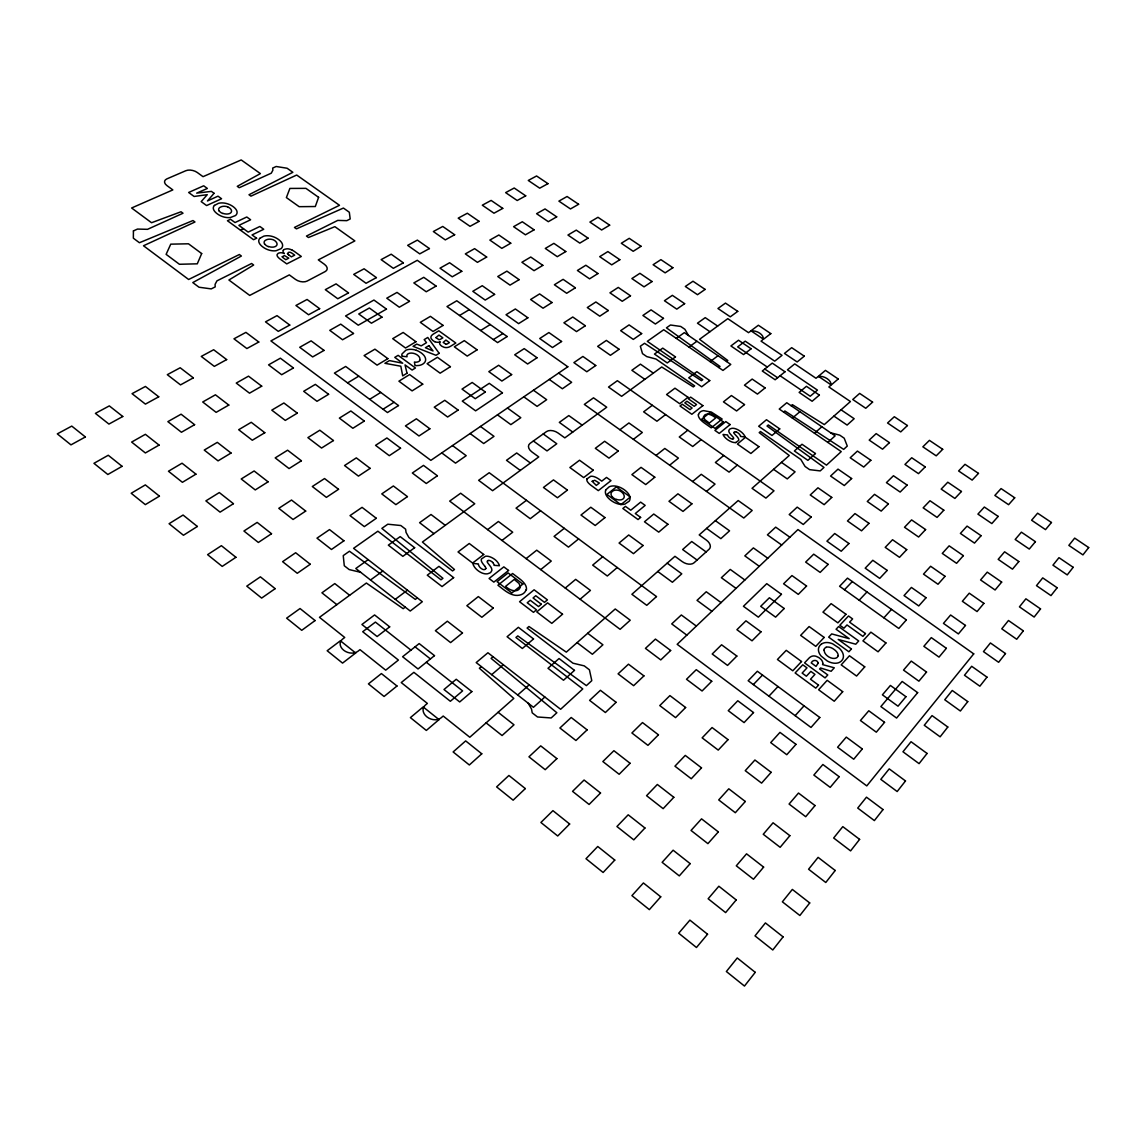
<?xml version="1.0" encoding="UTF-8"?>
<svg xmlns="http://www.w3.org/2000/svg" width="1146" height="1146" viewBox="0 0 1146 1146"><rect width="100%" height="100%" fill="white"/><g stroke="black" fill="none" stroke-linecap="round" stroke-linejoin="round"><path stroke-width="1.5" d="M440.021 341.952L439.706 342.654A5.429 3.295 19.1 0 0 439.749 343.9A4.169 2.521 19 0 0 440.15 344.688L441.167 345.72A7.32 4.426 19.1 0 0 442.155 346.407L444.075 347.267A5.3 3.209 19 0 0 446.51 347.567A7.95 4.799 19 0 0 448.688 347.152A13.781 8.323 18.9 0 0 450.493 346.321L455.822 343.026L438.789 330.793L433.432 334.03A14.941 9.025 19 0 0 431.77 335.363A8.509 5.143 18.9 0 0 430.939 336.967A5.859 3.538 18.8 0 0 431.311 338.772L432.572 340.233A8.079 4.87 18.9 0 0 433.432 340.892A5.286 3.194 18.8 0 0 434.95 341.709M795.138 715.663L804.048 705.836M883.867 617.823L891.516 609.385M768.923 696.181L777.991 686.54M859.171 600.218L866.963 591.952M753.337 684.577L762.491 675.066M844.473 589.746L852.338 581.566M544.866 697.026L533.449 707.311L476.192 662.574L487.924 652.762L560.623 709.288L582.77 688.947L515.929 637.477L517.791 635.901L586.394 685.623L591.794 680.652L589.416 669.808L584.259 665.869L572.943 663.19L527.103 628.065L528.951 626.504L566.31 652.131L615.23 608.984L630.228 620.215L620.101 629.326L449.676 501.103L460.663 493.224L474.745 503.767L422.416 542.044L454.475 569.49L452.555 570.952L408.907 537.503L406.056 532.417L405.612 529.194L400.828 525.527L387.792 524.209L381.862 528.392L442.929 578.3L440.995 579.79L377.879 531.2L353.584 548.318L422.315 601.736L410.239 611.033L355.804 568.502L368.153 559.635M827.827 442.399L835.133 435.838L786.772 402.747L779.237 409.05L841.236 451.61L826.481 465.147L768.307 424.951L767.018 426.04L823.988 467.439L820.221 470.906L809.62 469.645L805.079 466.494L800.839 459.489L760.5 431.526L759.196 432.629L789.25 455.506L752.034 488.325L765.915 498.109L774.008 490.832L617.365 380.701L608.526 387.062L621.633 396.315L661.729 366.992L693.301 386.904L694.662 385.858L655.956 359.027L646.759 356.592L642.505 353.641L640.342 346.235L644.525 343.284L701.424 380.687L702.77 379.655L647.304 341.336L663.735 329.747L722.968 370.43L730.776 364.428L684.32 332.641L676.312 338.385M517.691 695.006L529.208 684.85M814.491 433.245L821.854 426.742M491.677 674.665L503.323 664.723M580.105 599.229L590.434 590.419L575.664 579.36L565.265 588.056M617.25 567.528L607.308 576.008L592.683 565.121L602.696 556.755M706.452 491.419L715.032 484.099L701.237 474.301L692.599 481.535M737.351 465.061L729.071 472.123L715.39 462.468L723.728 455.492M792.402 418.089L799.879 411.715M485.36 569.161L485.546 568.989A1.948 1.332 21.8 0 0 485.804 568.402M481.334 666.6L479.372 668.261L513.809 698.43L469.788 737.25L443.187 716.035L441.11 717.826A10.443 7.836 22.1 0 1 426.871 716.837A10.443 7.836 22.1 0 1 425.266 705.177L427.372 703.415L401.243 682.572L413.878 672.33L450.349 701.28L462.597 690.895L426.312 662.259M493.038 656.744L491.104 658.377L556.856 712.74L551.183 717.955L537.517 716.981L532.217 712.841L531.515 709.045L528.177 703.2M783.62 412.044L784.881 410.984L843.671 449.375L847.281 446.066L844.201 438.202L839.76 435.165L830.707 432.787M791.141 405.727L792.387 404.681L824.289 424.593L850.432 401.544L828.873 386.976L830.048 385.973A7.893 4.383 26.5 0 0 827.154 378.638A7.893 4.383 26.5 0 0 817.198 377.292L816.009 378.28L794.737 363.898L787.46 369.8L817.442 390.113L810.222 396.244L780.097 375.759M540.726 569.605L551.255 561.082L536.729 550.195L526.129 558.618M578.615 538.921L568.473 547.129L554.077 536.414L564.276 528.306M669.651 465.19L678.418 458.099L664.809 448.458L655.985 455.463M701.209 439.649L692.743 446.496L679.263 436.97L687.786 430.208M821.353 644.181L820.98 644.467A18.135 11.646 31.3 0 0 819.691 645.843L819.433 646.215A14.654 9.412 31.2 0 0 818.459 649.137A12.148 7.807 31.2 0 0 820.135 654.724A12.907 8.294 31.2 0 0 821.238 656.157L827.226 660.956A13.036 8.38 31.2 0 0 829.074 661.872A13.394 8.609 31.2 0 0 830.291 662.345A12.52 8.036 31.2 0 0 837.554 663.018A14.282 9.168 31.2 0 0 840.634 661.614L841.006 661.328A17.434 11.202 31.1 0 0 842.267 659.924L842.525 659.552A14.44 9.268 31.1 0 0 843.413 656.572A12.391 7.95 31.2 0 0 841.579 650.914A13.394 8.595 31.2 0 0 840.849 649.954A13.036 8.366 31.2 0 0 839.101 648.063L832.684 643.837A12.893 8.28 31.2 0 0 831.48 643.379A12.09 7.764 31.2 0 0 824.404 642.791A14.826 9.512 31.2 0 0 821.353 644.181M501.977 540.454L512.706 532.202L498.395 521.487L487.594 529.638M540.568 510.758L530.24 518.708L516.058 508.151L526.458 500.301M633.38 439.348L642.319 432.486L628.91 422.96L619.914 429.75M665.568 414.594L656.945 421.227L643.637 411.844L652.332 405.283M405.226 607.136L403.191 608.684L366.376 583.042L319.476 617.336L344.731 637.477L342.554 639.124A10.271 7.564 18.2 0 0 343.657 650.212A10.271 7.564 18.2 0 0 357.853 651.343L360.002 649.667L385.701 670.166L398.407 660.067L362.709 631.733L375.415 622.092L410.927 650.126M417.33 597.883L415.325 599.415L349.458 551.226L343.241 555.609L344.287 565.752L349.186 569.576L360.689 572.327M718.7 367.479L720.017 366.476L666.442 327.842L670.467 325.006L680.724 326.452L684.893 329.303L688.517 335.506M726.521 361.506L727.81 360.517L699.547 339.316L727.782 318.66L748.524 332.669L749.756 331.738A7.764 4.283 24.9 0 1 759.698 333.157A7.764 4.283 24.9 0 1 762.276 340.19L761.044 341.136L782.045 355.332L774.71 361.162L745.215 341.164L737.666 346.909L767.29 367.049M395.27 599.329L407.417 590.161M710.162 361.635L718.026 355.704M370.516 580.005L382.807 571.023M688.961 347.066L696.911 341.25M383.022 409.237L394.052 402.275M493.353 339.574L502.922 333.529M369.671 399.309L380.759 392.433M480.618 330.506L490.244 324.533M347.582 382.893L358.77 376.16M459.546 315.494L469.273 309.649M485.345 569.147A2.564 1.762 21.8 0 1 483.283 569.562A3.352 2.306 21.8 0 1 482.151 569.075A6.16 4.226 21.8 0 1 479.773 567.127L479.343 566.539A8.924 6.131 21.9 0 1 478.842 565.637L478.713 565.336A6.876 4.727 21.8 0 1 478.398 563.932L472.911 563.445A10.386 7.134 21.7 0 0 473.456 565.265L474.573 567.155A15.013 10.285 21.8 0 0 478.426 570.952A13.179 9.039 21.8 0 0 481.148 572.585A9.383 6.446 21.8 0 0 484.471 573.716A7.635 5.257 21.8 0 0 487.68 573.759L489.872 572.957A10.558 7.263 21.8 0 0 490.789 572.284L491.792 570.608A7.32 5.042 21.8 0 0 491.577 568.531A10.142 6.976 21.8 0 0 490.416 566.41L488.196 563.503A10.156 6.933 22.1 0 1 487.351 562.242A2.435 1.662 21.9 0 1 487.208 561.425A1.805 1.246 21.9 0 1 487.48 560.938L487.551 560.867A2.994 2.048 21.9 0 1 487.867 560.638L488.096 560.537M735.746 442.557L738.755 440.379A5.658 3.366 25.8 0 0 738.583 438.932A7.048 4.183 25.8 0 0 737.695 437.428A19.009 11.331 25.6 0 0 736.233 435.738L735.159 434.563A5.2 3.08 25.8 0 1 733.884 432.658M445.88 344.23L443.201 342.41L445.894 340.061L449.418 342.597L447.828 343.571A5.615 3.395 19 0 1 445.923 344.287M717.654 326.066L705.22 317.643L697.47 323.201L709.947 331.71M841.064 409.81L854.171 418.705L847.109 425.066L833.93 416.098M764.797 369.041L777.618 377.765M653.335 373.123L640.442 364.156L631.876 370.287L644.826 379.34M781.457 462.368L795.08 471.865L787.273 478.899L773.579 469.33M558.603 373.066L571.639 382.306L562.371 388.766L549.278 379.441M789.88 537.23L775.684 527.146L767.419 534.853L781.687 545.009M533.477 390.242L546.671 399.696L537.073 406.372L523.822 396.831M582.197 425.166L568.803 415.568L559.32 422.387L572.771 432.056M715.376 520.656L729.558 530.827L720.863 538.649L706.609 528.392M767.777 558.231L753.38 547.903L744.814 555.882L759.282 566.296M507.449 408.019L520.8 417.703L510.858 424.622L497.45 414.852M543.218 433.947L556.77 443.76L547.014 450.908L533.391 440.995M706.108 551.928L691.726 541.514L682.629 549.536L697.083 560.05M744.857 580.005L730.26 569.433L721.364 577.713L736.047 588.385M289.193 255.257L291.385 256.847L294.694 255.157C292.273 253.51 288.993 250.258 287.517 253.61M480.475 426.455L493.998 436.354L483.698 443.531L470.104 433.532M530.426 463.027L516.703 452.985L506.503 460.305L520.298 470.433M667.187 563.159L681.77 573.831L672.401 582.268L657.747 571.482M721.063 602.61L706.251 591.766L697.026 600.361L711.91 611.319M452.512 445.565L466.207 455.693L455.521 463.142L441.754 452.914M696.353 626.088L681.326 614.972L671.728 623.911L686.841 635.142M445.278 525.312L431.011 514.497L419.594 522.691L433.933 533.621M587.697 633.265L602.911 644.797L592.382 654.266L577.083 642.62M349.645 595.275L334.79 583.586L321.926 592.826L336.852 604.644M415.067 646.845L430.409 658.936M498.109 712.282L513.995 724.802L502.077 735.531L486.105 722.868M492.68 562.471L493.038 562.915A7.205 4.942 21.9 0 1 493.525 563.646A5.601 3.839 21.9 0 1 494.055 565.322L499.427 565.737A11.403 7.821 21.9 0 0 497.751 562.4A13.294 9.125 21.9 0 0 494.857 559.492A14.382 9.87 21.9 0 0 491.863 557.644A9.77 6.69 21.9 0 0 488.64 556.44A7.535 5.157 21.9 0 0 485.474 556.24L481.42 559.004A6.432 4.398 21.8 0 0 481.349 560.781A8.008 5.486 21.9 0 0 482.151 562.614A21.445 14.626 22.2 0 0 483.612 564.663L484.729 566.081M282.303 256.747L284.423 255.558L288.792 258.165L285.769 259.698L283.836 258.28A5.587 3.266 15.4 0 1 282.231 256.761M612.021 496.705A7.163 4.555 24.3 0 1 612.451 491.348A7.42 4.727 24.3 0 1 619.198 490.56A6.991 4.455 24.3 0 1 621.906 492.264A7.22 4.598 24.3 0 1 623.61 498.395A7.22 4.598 24.3 0 1 616.39 499.37M616.333 499.584A6.876 4.383 24.3 0 1 612.208 496.676M292.345 250.243A8.452 4.928 15.4 0 0 289.666 249.155A5.802 3.381 15.4 0 0 286.958 248.811L285.039 249.169A8.008 4.67 15.5 0 0 284.251 249.513A5.243 3.051 15.4 0 0 283.391 250.258M292.345 250.243A14.869 8.695 15.4 0 1 294.837 251.776L301.312 256.46L286.758 263.895L280.254 259.168A13.695 7.993 15.4 0 1 278.507 257.664A7.907 4.613 15.3 0 1 277.303 256.059A5.272 3.08 15.3 0 1 277.146 254.527L277.991 253.524A7.291 4.269 15.3 0 1 278.793 253.08L280.14 252.75A4.14 2.421 15.3 0 1 281.243 252.75A5.401 3.166 15.3 0 1 283.162 253.137L284.308 253.567A5.472 3.18 15.4 0 1 283.32 250.243M289.222 255.243A6.432 3.739 15.5 0 1 287.474 253.624M264.626 244.155A6.733 3.911 15.1 0 1 266.116 239.958A6.991 4.054 15.1 0 1 273.077 239.715A6.575 3.81 15.1 0 1 275.47 241.219A6.79 3.939 15.1 0 1 275.985 246.132A6.79 3.939 15.1 0 1 268.508 246.505M268.422 246.662A6.475 3.753 15.1 0 1 264.826 244.141M219.115 211.065A6.704 3.81 14.2 0 1 220.72 207.011A6.948 3.954 14.2 0 1 227.696 206.839M222.84 213.528A6.432 3.667 14.2 0 1 219.301 211.05M222.926 213.371A6.761 3.853 14.2 0 0 230.432 213.084A6.761 3.853 14.2 0 0 230.031 208.314A6.547 3.725 14.2 0 0 227.653 206.939M826.094 647.189A7.607 4.885 31.2 0 1 834.016 649.41A7.893 5.071 31.2 0 1 838.242 655.727M823.888 650.054A7.306 4.699 31.2 0 1 826.223 647.375M824.218 650.169A7.678 4.928 31.2 0 0 828.902 656.987A7.678 4.928 31.2 0 0 836.981 657.56A7.435 4.77 31.2 0 0 838.027 655.67M439.949 341.895A5.515 3.338 18.8 0 1 434.936 341.752M416.37 350.289A11.804 7.248 18.4 0 0 405.885 350.203L401.96 353.999A10.701 6.575 18.4 0 0 401.974 356.205L407.074 356.764A5.529 3.395 18.4 0 1 406.959 355.303L407.016 355.102A5.272 3.237 18.4 0 1 407.317 354.529L407.833 353.999A7.807 4.799 18.4 0 1 408.291 353.684A6.933 4.255 18.4 0 1 416.413 354.429A6.933 4.255 18.4 0 1 419.723 360.03M416.342 350.347A12.248 7.521 18.4 0 1 417.459 350.776A11.704 7.191 18.4 0 1 419.092 351.578L420.668 352.538A15.07 9.268 18.4 0 1 422.143 353.641L423.375 354.802A11.302 6.948 18.4 0 1 424.349 355.962L424.607 356.363A11.288 6.933 18.4 0 1 425.223 361.491A13.322 8.18 18.4 0 1 423.461 363.597L422.731 364.113A13.881 8.523 18.4 0 1 419.178 365.431L416.557 365.646A8.28 5.1 18.4 0 1 414.952 365.488L414.408 362.007A4.641 2.851 18.4 0 0 416.557 362.15L416.843 362.107A6.804 4.183 18.4 0 0 418.82 361.434A6.704 4.111 18.4 0 0 420.052 360.145M698.573 414.637A11.632 6.876 25.1 0 1 703.601 410.64L711.408 412.087L722.152 419.035L711.251 427.83L704.819 423.332A19.554 11.517 25.2 0 1 701.194 420.338A10.529 6.231 25.1 0 1 698.272 414.537M735.746 442.557A6.632 3.939 25.8 0 1 733.096 442.327A8.581 5.085 25.8 0 1 730.26 441.253A12.577 7.449 25.7 0 1 727.567 439.663A11.646 6.905 25.7 0 1 724.816 437.213A9.985 5.916 25.7 0 1 723.026 434.463L727.552 434.936A4.913 2.908 25.7 0 0 728.183 436.311A6.317 3.739 25.8 0 0 728.655 436.913L729.014 437.285A5.744 3.409 25.7 0 0 730.733 438.503A2.65 1.576 25.7 0 0 732.638 439.061M733.984 432.672A1.69 1.003 25.8 0 1 734.113 432.2L734.242 432.071A2.235 1.318 25.8 0 1 735.904 431.798M735.904 431.827A2.922 1.733 25.8 0 1 736.892 432.228A5.386 3.194 25.8 0 1 739.084 433.847L739.499 434.32A7.821 4.641 25.8 0 1 740.03 435.079L740.173 435.322A6.017 3.567 25.8 0 1 740.603 436.454L745.158 436.984A9.096 5.386 25.8 0 0 744.47 435.509L743.324 433.962A13.165 7.807 25.8 0 0 739.686 430.824A11.546 6.847 25.8 0 0 737.265 429.464A8.194 4.856 25.8 0 0 734.428 428.475A6.661 3.939 25.7 0 0 731.793 428.346L730.102 428.919A9.211 5.458 25.8 0 0 729.429 429.435L728.799 430.738A6.389 3.767 25.7 0 0 729.214 432.414A8.839 5.214 25.8 0 0 730.432 434.148L732.609 436.569A8.967 5.343 25.7 0 1 733.454 437.614A2.134 1.275 25.8 0 1 733.669 438.273A1.59 0.945 25.8 0 1 733.512 438.66A2.636 1.561 25.7 0 1 733.225 438.889L733.039 438.975A1.547 0.917 25.8 0 1 732.623 439.047M484.643 566.11A5.974 4.111 21.7 0 1 485.918 568.402M487.867 560.695A1.805 1.246 21.9 0 1 488.397 560.595M488.611 560.408A3.008 2.063 21.9 0 1 490.817 561.039A6.561 4.498 21.9 0 1 492.708 562.457M526.057 589.689A13.437 9.268 22.9 0 1 519.41 595.161C511.116 596.822 503.882 589.732 497.923 585.219L512.606 573.516L519.697 578.888A22.734 15.743 22.7 0 1 523.65 582.526A12.176 8.394 22.9 0 1 526.415 589.803M703.529 416.886L704.89 419.651L709.317 423.075L715.706 417.946C712.783 415.353 705.678 411.414 703.529 416.786M133.423 230.905L133.351 238.196L139.425 242.737L192.986 220.533L194.978 221.995L143.494 245.76L188.632 279.481L239.356 254.527L241.391 256.031L192.786 282.575L199.017 287.231L211.236 288.892L215.19 286.901L215.09 284.366L216.952 280.856L251.604 263.508L253.653 265.013L228.899 280.011L249.713 295.41L289.308 274.897L295.496 279.409A8.466 4.999 15.7 0 0 307.185 281.042L325.22 271.545A8.366 4.899 16.1 0 0 324.418 264.296L318.302 259.884L354.873 240.918L334.876 226.664L308.46 237.509L306.455 236.062L337.741 220.404L346.808 220.662L350.189 218.958L349.315 212.239L343.413 208.056L296.442 228.871L294.45 227.438L339.488 205.292L296.699 175.037L250.945 196.152L248.983 194.748L292.86 172.301L287.087 168.233L276.157 166.499L272.676 168.075L272.863 170.224L271.287 173.175L239.213 187.729L237.265 186.325L260.4 173.605L241.204 159.939L203.043 176.67L197.241 172.473A8.237 4.584 13.6 0 0 185.838 170.711L166.886 178.876A8.337 4.67 13.2 0 0 166.972 185.623L172.845 189.907L131.618 207.985L151.544 222.725L181.039 211.766L183.016 213.228L147.548 229.329L137.477 229.071L133.423 230.905M520.399 586.637C518.594 593.814 509.068 590.319 505.658 586.294L514.225 579.418L518.995 583.443L520.399 586.637M435.953 337.612L438.975 339.703A6.489 3.911 18.8 0 0 441.009 338.944L442.872 337.869L438.975 335.076L435.953 337.569M818.187 663.147L816.009 666.385L811.253 662.904C812.442 659.523 817.642 659.523 818.187 663.147M592.181 481.32L596.307 485.403L599.315 483.053L594.717 480.274L592.196 481.277M822.785 663.362L822.599 664.608L834.302 667.789L831.137 671.27L820.55 667.989L819.619 668.992L827.77 674.951L825.077 677.902L804.564 662.875L808.933 658.219A16.918 10.973 31.4 0 1 810.838 656.73A9.354 6.074 31.2 0 1 813.245 655.97A6.718 4.355 31.1 0 1 816.138 656.314L818.573 657.46A10.142 6.59 31.1 0 1 819.934 658.434L821.195 659.609A6.174 4.011 31.1 0 1 822.298 661.256A6.862 4.455 31.1 0 1 822.713 662.531L822.785 663.362M586.953 478.928L586.881 479.171A6.045 3.853 23.5 0 0 587.196 481.234A8.151 5.186 23.6 0 0 588.328 482.867L588.843 483.426A16.331 10.357 23.7 0 0 591.479 485.66L598.298 490.631L610.99 480.647L606.52 477.424L601.75 481.148L599.53 479.529A15.5 9.899 23.6 0 0 596.55 477.696A9.225 5.873 23.6 0 0 593.528 476.507A6.36 4.054 23.6 0 0 590.677 476.306L586.953 478.928M318.602 197.327L315.308 206.524L299.149 206.681L286.385 197.585L289.881 188.431L305.925 188.359L318.602 197.327M201.682 253.567L197.284 263.824L179.421 264.268L166.113 254.355L170.754 244.155L188.474 243.797L201.682 253.567M605.89 489.786L605.718 490.159A12.133 7.736 24.3 0 0 605.489 490.918A11.388 7.263 24.2 0 0 606.864 496.275A13.924 8.867 24.3 0 0 609.586 499.255L610.059 499.67A17.018 10.815 24.3 0 0 612.222 501.232L612.781 501.59A13.766 8.767 24.3 0 0 616.792 503.509A11.417 7.277 24.3 0 0 623.41 504.398A12.133 7.736 24.3 0 0 624.885 504.082L629.125 501.26A12.262 7.807 24.3 0 0 629.698 500.172A12.606 8.022 24.3 0 0 629.942 499.398A11.761 7.492 24.3 0 0 628.581 493.998A13.437 8.566 24.3 0 0 625.902 491.047L625.43 490.631A16.431 10.486 24.3 0 0 623.281 489.084L622.722 488.74A13.594 8.667 24.3 0 0 618.711 486.849A11.661 7.42 24.3 0 0 612.093 486.019A12.592 8.022 24.3 0 0 611.076 486.19A12.262 7.807 24.3 0 0 609.214 486.806L605.89 489.786M755.243 972.338L744.47 986.061L726.363 971.522L737.25 957.97L755.243 972.338M783.09 936.869L772.791 949.977L754.999 935.881L765.413 922.931L783.09 936.869M809.721 902.948L799.865 915.496L782.374 901.816L792.33 889.425L809.721 902.948M835.205 870.487L825.779 882.492L808.575 869.227L818.101 857.366L835.205 870.487M859.615 839.373L850.59 850.891L833.658 837.998L842.797 826.638L859.615 839.373M883.022 809.563L874.369 820.593L857.724 808.073L866.476 797.172L883.022 809.563M905.498 780.942L897.175 791.542L880.801 779.352L889.21 768.88L905.498 780.942M927.071 753.452L919.078 763.637L902.962 751.776L911.041 741.72L927.071 753.452M947.814 727.022L940.135 736.821L924.263 725.275L932.042 715.605L947.814 727.022M967.768 701.61L960.377 711.021L944.748 699.776L952.24 690.479L967.768 701.61M986.978 677.143L979.859 686.21L964.474 675.252L971.679 666.284L986.978 677.143M1005.486 653.564L998.624 662.302L983.469 651.616L990.416 642.963L1005.486 653.564M1023.321 630.844L1016.717 639.267L1001.776 628.825L1008.466 620.502L1023.321 630.844M1040.539 608.913L1034.15 617.049L1019.439 606.85L1025.899 598.814L1040.539 608.913M1057.142 587.755L1050.982 595.605L1036.485 585.649L1042.717 577.885L1057.142 587.755M1073.186 567.313L1067.241 574.905L1052.945 565.164L1058.976 557.672L1073.186 567.313M1088.7 547.559L1082.941 554.893L1068.846 545.381L1074.676 538.119L1088.7 547.559M973.728 653.865L866.777 785.898L677.171 644.31L797.96 529.552L973.728 653.865M917.66 692.642L896.587 718.055L880.873 706.566L902.16 681.455L917.66 692.642M707.555 934.234L696.467 947.498L678.704 933.216L689.892 920.123L707.555 934.234M736.205 899.925L725.619 912.603L708.142 898.765L718.843 886.23L736.205 899.925M763.623 867.107L753.481 879.24L736.291 865.817L746.547 853.827L763.623 867.107M789.866 835.678L780.154 847.309L763.25 834.274L773.063 822.785L789.866 835.678M815.021 805.566L805.71 816.711L789.078 804.048L798.49 793.046L815.021 805.566M839.144 776.687L830.205 787.374L813.846 775.068L822.871 764.497L839.144 776.687M862.293 748.954L853.727 759.225L837.611 747.249L846.278 737.107L862.293 748.954M884.554 722.324L876.318 732.179L860.445 720.519L868.783 710.778L884.554 722.324M905.956 696.696L898.02 706.194L882.406 694.834L890.413 685.451L905.956 696.696M926.541 672.057L918.906 681.182L903.521 670.109L911.242 661.084L926.541 672.057M946.367 648.307L939.018 657.116L923.862 646.315L931.297 637.62L946.367 648.307M965.476 625.444L958.385 633.924L943.459 623.381L950.621 615.001L965.476 625.444M983.898 603.383L977.065 611.563L962.354 601.278L969.258 593.184L983.898 603.383M1001.676 582.096L995.086 589.989L980.575 579.948L987.25 572.14L1001.676 582.096M1018.837 561.54L1012.477 569.161L998.18 559.348L1004.612 551.813L1018.837 561.54M1035.425 541.686L1029.28 549.063L1015.17 539.465L1021.401 532.174L1035.425 541.686M1051.455 522.504L1045.51 529.624L1031.601 520.227L1037.617 513.193L1051.455 522.504M259.798 238.354L259.569 238.64A11.417 6.618 15 0 0 259.182 239.228A10.715 6.217 15 0 0 259.526 243.525A13.107 7.592 15.1 0 0 261.675 246.032L262.09 246.376A16.001 9.268 15.1 0 0 263.952 247.737L264.44 248.052A12.964 7.506 15.1 0 0 268.121 249.785A10.744 6.231 15.1 0 0 274.61 250.859A11.417 6.632 15.1 0 0 276.157 250.702L280.985 248.711A11.532 6.69 15.1 0 0 281.787 247.894A11.861 6.876 15.1 0 0 282.16 247.292A11.073 6.418 15.1 0 0 281.859 242.952A12.649 7.334 15.1 0 0 279.739 240.474L279.338 240.13A15.471 8.982 15 0 0 277.475 238.783L276.988 238.483A12.792 7.42 15 0 0 273.307 236.764A10.973 6.36 15.1 0 0 266.789 235.732A11.861 6.876 15.1 0 0 265.743 235.818A11.532 6.69 15.1 0 0 263.723 236.191L259.798 238.354M214.058 193.302L207.455 200.965L218.012 196.167L221.579 198.745L206.609 205.564L201.195 201.624L207.268 194.677L194.104 196.467L188.632 192.471L203.687 185.795L207.369 188.46L196.668 193.13L211.408 191.382L214.058 193.302M660.741 896.817L649.352 909.638L631.919 895.628L643.407 882.964L660.741 896.817M690.164 863.64L679.292 875.902L662.13 862.322L673.117 850.203L690.164 863.64M718.327 831.896L707.913 843.642L691.038 830.449L701.553 818.846L718.327 831.896M745.301 801.484L735.317 812.729L718.714 799.922L728.784 788.806L745.301 801.484M771.158 772.332L761.589 783.119L745.244 770.671L754.913 760.013L771.158 772.332M795.983 744.356L786.786 754.713L770.699 742.608L779.968 732.38L795.983 744.356M819.805 717.496L810.996 727.452L748.166 680.738L757.348 671.255L819.82 717.511M842.711 691.683L834.231 701.237L818.616 689.763L827.183 680.309L842.711 691.683M864.743 666.843L856.578 676.054L841.193 664.866L849.444 655.77L864.743 666.843M885.944 642.949L878.08 651.802L862.938 640.9L870.874 632.148L885.944 642.949M906.371 619.914L898.808 628.466L839.603 586.279L847.481 578.128L906.371 619.929M926.054 597.725L918.748 605.947L904.036 595.576L911.414 587.44L926.054 597.725M945.049 576.323L938.001 584.259L923.504 574.117L930.624 566.267L945.049 576.323M963.371 555.652L956.581 563.316L942.27 553.418L949.146 545.84L963.371 555.652M981.076 535.698L974.501 543.104L960.405 533.42L967.052 526.1L981.076 535.698M998.18 516.416L991.834 523.579L977.925 514.11L984.342 507.033L998.18 516.416M1014.711 497.779L1008.58 504.698L994.857 495.43L1001.074 488.583L1014.711 497.779M818.516 685.122L815.766 688.144L795.123 672.96L802.773 664.795L806.985 667.889L802.143 673.089L806.383 676.212L810.852 671.384L814.949 674.392L810.494 679.22L818.516 685.122M851.421 648.965L848.871 651.773L828.673 637.147L831.71 633.91L849.2 638.666L836.079 629.24L838.628 626.518L858.698 640.972L855.761 644.21L838.199 639.439L851.421 648.965M865.459 633.552L862.895 636.374L846.994 624.942L843.957 628.209L839.832 625.243L848.513 615.989L852.61 618.926L849.587 622.163L865.459 633.552M214.445 205.406L214.202 205.678A11.36 6.461 14.2 0 0 213.801 206.237A10.658 6.074 14.2 0 0 214.016 210.42A13.036 7.42 14.2 0 0 216.093 212.855L216.494 213.199A15.915 9.053 14.2 0 0 218.327 214.531L218.814 214.832A12.893 7.334 14.2 0 0 222.439 216.551A10.686 6.088 14.2 0 0 228.899 217.64A11.36 6.475 14.2 0 0 230.475 217.496L235.36 215.606A11.474 6.532 14.2 0 0 236.191 214.818A11.789 6.718 14.2 0 0 236.592 214.245A11.016 6.274 14.2 0 0 236.405 210.047A12.577 7.163 14.2 0 0 234.357 207.627L233.956 207.283A15.385 8.767 14.1 0 0 232.137 205.965L231.65 205.664A12.721 7.248 14.2 0 0 228.011 203.974A10.916 6.203 14.2 0 0 221.522 202.914A11.789 6.704 14.2 0 0 220.462 202.985A11.474 6.532 14.2 0 0 218.442 203.343L214.445 205.406M614.772 860.087L603.111 872.478L585.993 858.726L597.754 846.479L614.772 860.087M644.954 827.999L633.795 839.86L616.935 826.524L628.194 814.806L644.954 827.999M673.834 797.301L663.147 808.661L646.559 795.696L657.346 784.48L673.834 797.301M701.51 767.863L691.267 778.764L674.937 766.173L685.265 755.415L701.51 767.863M728.039 739.643L718.227 750.1L702.14 737.852L712.067 727.538L728.039 739.643M753.524 712.568L744.083 722.596L728.254 710.678L737.78 700.765L753.524 712.568M801.527 661.529L792.803 670.797L777.446 659.494L786.242 650.341L801.527 661.529M824.16 637.448L815.766 646.373L800.639 635.357L809.105 626.547L824.16 637.448M845.963 614.27L837.884 622.865L822.957 612.122L831.122 603.641L845.963 614.27M887.205 570.422L879.698 578.401L865.201 568.172L872.794 560.279L887.205 570.422M906.744 549.636L899.495 557.343L885.213 547.358L892.533 539.737L906.744 549.636M925.61 529.581L918.605 537.03L904.509 527.26L911.586 519.912L925.61 529.581M943.831 510.214L937.07 517.405L923.16 507.85L929.993 500.745L943.831 510.214M961.437 491.491L954.905 498.438L941.181 489.098L947.785 482.222L961.437 491.491M978.469 473.384L972.152 480.102L958.615 470.963L965.004 464.316L978.469 473.384M569.648 824.017L557.715 835.993L540.898 822.484L552.931 810.652L569.648 824.017M600.533 793.003L589.101 804.463L572.556 791.356L584.073 780.025L600.533 793.003M630.099 763.293L619.155 774.281L602.853 761.546L613.898 750.702L630.099 763.293M658.449 734.83L647.948 745.358L631.904 732.982L642.491 722.567L658.449 734.83M685.637 707.512L675.567 717.625L659.767 705.578L669.923 695.593L685.637 707.512M711.752 681.283L702.083 690.995L686.511 679.277L696.267 669.679L711.752 681.283M736.849 656.071L727.552 665.411L712.21 654.008L721.579 644.783L736.849 656.071M760.987 631.833L752.034 640.815L736.921 629.698L745.946 620.831L760.987 631.833M784.208 608.512L775.598 617.15L760.7 606.32L769.381 597.768L784.208 608.512M806.569 586.036L798.289 594.373L783.592 583.787L791.958 575.564L806.569 586.036M828.143 564.391L820.149 572.413L805.652 562.099L813.717 554.163L828.143 564.391M848.928 543.505L841.221 551.24L826.925 541.17L834.718 533.506L848.928 543.505M868.997 523.35L861.548 530.827L847.467 520.972L854.973 513.58L868.997 523.35M888.379 503.882L881.188 511.102L867.278 501.475L874.541 494.341L888.379 503.882M907.102 485.073L900.154 492.049L886.431 482.638L893.45 475.748L907.102 485.073M925.194 466.895L918.476 473.642L904.953 464.431L911.729 457.755L925.194 466.895M942.714 449.304L936.21 455.836L922.859 446.825L929.42 440.365L942.714 449.304M781.443 594.301L758.351 617.164L743.439 606.291L766.746 583.672L781.443 594.301M525.326 788.591L513.136 800.18L496.619 786.901L508.91 775.47L525.326 788.591M556.884 758.609L545.21 769.697L528.951 756.818L540.711 745.86L556.884 758.609M587.124 729.873L575.937 740.502L559.907 727.997L571.195 717.496L587.124 729.873M616.104 702.326L605.375 712.525L589.603 700.364L600.418 690.293L616.104 702.326M643.937 675.896L633.638 685.68L618.081 673.848L628.466 664.179L643.937 675.896M670.654 650.498L660.769 659.91L645.442 648.378L655.426 639.096L670.654 650.498M811.196 516.975L803.289 524.481L789.207 514.554L797.186 507.134L811.196 516.975M831.781 497.421L824.146 504.67L810.251 494.972L817.958 487.795L831.781 497.421M851.65 478.541L844.287 485.546L830.578 476.048L838.013 469.129L851.65 478.541M870.86 460.291L863.74 467.052L850.217 457.77L857.409 451.08L870.86 460.291M889.439 442.643L882.549 449.189L869.198 440.107L876.16 433.618L889.439 442.643M907.417 425.553L900.742 431.899L887.563 423.003L894.31 416.729L907.417 425.553M481.778 753.796L469.344 764.984L453.128 751.948L465.663 740.903L481.778 753.796M574.475 670.381L563.517 680.237L548.003 668.276L559.047 658.535L574.475 670.381M656.486 596.579L646.759 605.332L631.89 594.287L674.951 556.311L682.199 561.597A9.125 5.888 26.7 0 0 694.046 562.786L709.088 549.249A9.025 5.759 26.8 0 0 706.366 540.081L699.203 534.91L738.182 500.544L752.177 510.471L743.797 518.021L584.345 404.409L593.513 397.834L606.721 407.217L564.82 437.872L558.059 433.002A8.71 5.458 22.2 0 0 546.47 431.612L530.082 443.373A8.81 5.572 21.9 0 0 531.916 451.939L538.763 456.925L492.594 490.703L478.627 480.317L489.199 472.725L656.486 596.579M815.451 453.544L807.887 460.348L794.379 450.98L801.999 444.261L815.451 453.544M872.593 402.117L865.76 408.277L852.753 399.496L859.658 393.407L872.593 402.117M439.018 719.602L426.326 730.432L410.397 717.625L423.161 706.939L439.018 719.602M471.851 691.582L459.704 701.954L443.989 689.52L456.223 679.277L471.851 691.582M533.535 638.952L522.347 648.493L507.091 636.732L518.35 627.306L533.535 638.952M562.543 614.199L551.799 623.367L536.758 611.907L547.573 602.853L562.543 614.199M643.064 545.496L633.494 553.661L619.069 543.046L628.71 534.981L643.064 545.496M667.932 524.281L658.721 532.145L644.482 521.788L653.764 514.024L667.932 524.281M691.912 503.825L683.016 511.417L668.978 501.303L677.931 493.811L691.912 503.825M758.91 446.668L750.902 453.487L737.408 444.046L745.459 437.299L758.91 446.668M779.738 428.89L772.003 435.48L758.681 426.255L766.473 419.737L779.738 428.89M819.361 395.084L812.127 401.258L799.134 392.405L806.426 386.302L819.361 395.084M838.227 378.982L831.222 384.97L818.387 376.303L825.449 370.387L838.227 378.982M541.313 604.229L538.52 606.563L530.254 600.275L527.232 602.782L536.5 609.83L533.492 612.336L519.568 601.722L534.108 589.803L547.43 599.888L544.493 602.338L535.769 595.734L533.062 597.968L541.313 604.229M640.628 517.405L638.05 519.553L622.851 508.495L625.444 506.374L630.758 510.228L640.643 502.12L645.169 505.4L635.299 513.537L640.628 517.405M730.102 424.564L719.244 433.432L714.918 430.409L725.805 421.57L730.102 424.564M396.989 686.01L384.068 696.467L368.425 683.89L381.403 673.576L396.989 686.01M434.492 655.641L418.046 668.963L402.604 656.73L419.164 643.579L434.492 655.641M462.483 632.964L450.607 642.591L435.394 630.687L447.341 621.204L462.483 632.964M493.267 608.039L481.864 617.279L466.852 605.704L478.326 596.579L493.267 608.039M522.834 584.102L511.875 592.969L497.078 581.695L508.108 572.928L522.834 584.102M604.959 517.591L595.189 525.498L580.979 515.041L590.806 507.234L604.959 517.591M630.329 497.035L620.917 504.655L606.893 494.456L616.376 486.935L630.329 497.035M654.796 477.223L645.728 484.572L631.89 474.616L641.029 467.353L654.796 477.223M723.226 421.814L715.061 428.432L701.739 419.121L709.976 412.589L723.226 421.814M744.513 404.581L736.606 410.97L723.455 401.874L731.42 395.542L744.513 404.581M765.098 387.907L757.449 394.095L744.47 385.185L752.163 379.068L765.098 387.907M785.01 371.777L775.14 379.77L762.291 371.018L772.246 363.11L785.01 371.777M804.291 356.162L797.143 361.95L784.466 353.412L791.685 347.668L804.291 356.162M508.566 570.464L493.854 582.125L489.084 578.486L503.825 566.869L508.566 570.464M702.885 405.627L691.855 414.279L680.008 405.999L682.3 404.223L690.021 409.623L692.112 408.005L684.821 402.905L686.97 401.243L694.247 406.329L696.539 404.538L688.402 398.865L690.666 397.118L702.885 405.627M355.675 653.005L342.554 663.104L327.169 650.742L340.376 640.772L355.675 653.005M389.683 626.848L377.106 636.531L361.921 624.498L374.584 614.944L389.683 626.848M453.644 577.641L442.041 586.566L427.272 575.177L438.947 566.368L453.644 577.641M483.741 554.478L472.596 563.058L458.028 551.957L469.244 543.49L483.741 554.478M567.413 490.101L557.457 497.765L543.462 487.465L553.475 479.902L567.413 490.101M593.284 470.204L583.686 477.581L569.877 467.525L579.532 460.234L593.284 470.204M618.238 451.008L608.984 458.128L595.333 448.301L604.658 441.267L618.238 451.008M688.03 397.304L679.693 403.721L666.571 394.539L674.965 388.193L688.03 397.304M709.761 380.587L701.696 386.789L688.732 377.808L696.854 371.676L709.761 380.587M751.117 348.771L743.568 354.587L730.904 345.963L738.511 340.233L751.117 348.771M770.814 333.615L763.494 339.245L750.988 330.807L758.365 325.249L770.814 333.615M315.078 620.559L301.742 630.314L286.629 618.167L300.037 608.54L315.078 620.559M414.651 547.716L402.862 556.354L388.336 545.138L400.198 536.629L414.651 547.716M675.481 356.922L667.259 362.938L654.466 354.071L662.746 348.14L675.481 356.922M737.752 311.368L730.289 316.826L717.955 308.503L725.461 303.103L737.752 311.368M275.169 588.657L261.646 598.083L246.777 586.136L260.386 576.839L275.169 588.657M310.251 564.247L297.272 573.287L282.604 561.669L295.654 552.744L310.251 564.247M343.929 540.797L331.466 549.478L316.984 538.162L329.518 529.595L343.929 540.797M376.303 518.279L364.313 526.616L350.017 515.6L362.064 507.363L376.303 518.279M407.417 496.619L395.886 504.641L381.776 493.897L393.365 485.976L407.417 496.619M437.371 475.776L426.269 483.497L412.331 473.012L423.49 465.391L437.371 475.776M595.762 365.517L586.809 371.748L573.888 362.623L582.899 356.463L595.762 365.517M619.098 349.286L610.431 355.303L597.653 346.379L606.377 340.419L619.098 349.286M641.66 333.586L633.28 339.402L620.659 330.664L629.082 324.905L641.66 333.586M663.491 318.387L655.383 324.017L642.906 315.465L651.071 309.878L663.491 318.387M684.635 303.661L676.785 309.134L664.451 300.739L672.358 295.339L684.635 303.661M705.119 289.408L697.513 294.708L685.322 286.471L692.986 281.243L705.119 289.408M567.814 366.777L430.853 460.363L270.914 340.921L417.273 260.3L567.814 366.777M502.435 392.834L475.604 410.841L462.282 401.114L489.27 383.337L502.435 392.834M235.933 557.3L222.209 566.396L207.598 554.664L221.393 545.682L235.933 557.3M271.516 533.721L258.351 542.459L243.926 531.028L257.162 522.404L271.516 533.721M305.696 511.073L293.047 519.467L278.793 508.323L291.514 500.043L305.696 511.073M338.543 489.299L326.381 497.364L312.314 486.52L324.547 478.555L338.543 489.299M370.144 468.37L358.44 476.12L344.545 465.548L356.32 457.884L370.144 468.37M400.556 448.201L389.282 455.678L375.559 445.35L386.904 437.973L400.556 448.201M429.865 428.79L418.992 435.981L405.44 425.911L416.37 418.806L429.865 428.79M458.099 410.067L447.628 417.015L434.248 407.174L444.777 400.312L458.099 410.067M485.345 392.018L475.246 398.708L462.024 389.096L472.181 382.478L485.345 392.018M511.646 374.584L501.891 381.045L488.826 371.648L498.639 365.259L511.646 374.584M537.044 357.753L527.618 363.998L514.712 354.802L524.195 348.628L537.044 357.753M561.583 341.494L552.472 347.525L539.723 338.528L548.891 332.555L561.583 341.494M585.32 325.765L576.51 331.595L563.904 322.785L572.771 317.012L585.32 325.765M608.282 310.537L599.759 316.196L587.296 307.558L595.877 301.985L608.282 310.537M630.501 295.811L622.249 301.283L609.944 292.832L618.253 287.417L630.501 295.811M652.031 281.544L644.038 286.844L631.876 278.564L639.912 273.321L652.031 281.544M672.888 267.72L665.138 272.848L653.12 264.726L660.913 259.655L672.888 267.72M398.493 405.555L387.477 412.546L334.417 373.095L345.677 366.462L398.493 405.555M507.148 336.537L497.593 342.611L446.983 306.555L456.781 300.782L507.148 336.537M197.356 526.472L183.446 535.254L169.078 523.708L183.059 515.041L197.356 526.472M233.426 503.696L220.075 512.133L205.879 500.888L219.301 492.565L233.426 503.696M268.078 481.821L255.243 489.929L241.219 478.971L254.126 470.977L268.078 481.821M301.384 460.778L289.05 468.571L275.198 457.899L287.603 450.206L301.384 460.778M333.443 440.551L321.568 448.043L307.887 437.629L319.82 430.223L333.443 440.551M364.313 421.055L352.868 428.275L339.359 418.118L350.862 410.984L364.313 421.055M422.731 384.168L412.102 390.886L398.908 381.188L409.595 374.556L422.731 384.168M450.407 366.691L440.136 373.181L427.1 363.697L437.428 357.294L450.407 366.691M477.108 349.831L467.21 356.091L454.332 346.823L464.288 340.634L477.108 349.831M527.876 317.786L518.608 323.63L506.031 314.749L515.342 308.976L527.876 317.786M552 302.544L543.046 308.202L530.612 299.507L539.623 293.92L552 302.544M575.349 287.804L566.683 293.276L554.392 284.767L563.101 279.352L575.349 287.804M597.954 273.536L589.56 278.836L577.412 270.485L585.85 265.256L597.954 273.536M619.843 259.712L611.72 264.841L599.702 256.661L607.881 251.59L619.843 259.712M641.072 246.304L633.194 251.289L621.318 243.267L629.24 238.339L641.072 246.304M407.002 373.209L402.704 375.874L400.814 366.219L384.927 363.311L389.439 360.589L402.704 363.225L394.768 357.366L398.135 355.346L415.454 367.981L412.116 370.043L405.039 364.886L407.002 373.209M439.176 353.326L435.967 355.303L413.061 346.321L416.772 344.087L421.212 345.877L426.527 342.654L424.163 339.617L427.759 337.454L439.176 353.326M428.89 345.619L425.438 347.725L433.045 350.948L428.89 345.619M159.409 496.146L145.327 504.627L131.203 493.267L145.341 484.901L159.409 496.146M195.937 474.158L182.415 482.308L168.448 471.235L182.042 463.213L195.937 474.158M231.048 453.028L218.041 460.864L204.246 450.077L217.31 442.356L231.048 453.028M264.812 432.715L252.306 440.236L238.669 429.721L251.232 422.301L264.812 432.715M297.301 413.147L285.268 420.396L271.788 410.139L283.893 402.991L297.301 413.147M328.601 394.31L316.998 401.301L303.69 391.287L315.351 384.383L328.601 394.31M387.864 358.641L377.077 365.144L364.084 355.575L374.928 349.172L387.864 358.641M415.955 341.737L405.541 348.012L392.691 338.672L403.163 332.469L415.955 341.737M443.072 325.421L433.016 331.481L420.31 322.341L430.423 316.353L443.072 325.421M494.614 294.407L485.202 300.066L472.797 291.299L482.251 285.712L494.614 294.407M519.124 279.653L510.027 285.125L497.751 276.544L506.904 271.144L519.124 279.653M542.846 265.371L534.036 270.671L521.903 262.276L530.756 257.033L542.846 265.371M565.809 251.547L557.285 256.675L545.295 248.438L553.876 243.367L565.809 251.547M588.07 238.153L579.804 243.124L567.943 235.045L576.266 230.131L588.07 238.153M609.658 225.16L601.636 229.988L589.904 222.066L597.968 217.296L609.658 225.16M122.092 466.322L107.839 474.501L93.943 463.328L108.254 455.263L122.092 466.322M159.065 445.092L145.37 452.957L131.632 442.07L145.384 434.32L159.065 445.092M194.605 424.693L181.44 432.257L167.86 421.642L181.082 414.193L194.605 424.693M228.799 405.068L216.121 412.345L202.713 401.988L215.434 394.811L228.799 405.068M261.718 386.173L249.513 393.178L236.248 383.079L248.51 376.16L261.718 386.173M293.433 367.966L281.672 374.713L268.565 364.858L280.383 358.197L293.433 367.966M324.017 350.418L312.672 356.922L299.708 347.295L311.11 340.863L324.017 350.418M353.512 333.486L342.568 339.76L329.762 330.349L340.749 324.146L353.512 333.486M381.99 317.141L371.433 323.201L358.755 313.99L369.37 308.002L381.99 317.141M409.494 301.355L399.295 307.214L386.775 298.189L397.032 292.416L409.494 301.355M436.082 286.085L426.226 291.757L413.835 282.933L423.762 277.332L436.082 286.085M461.795 271.33L452.255 276.802L440.007 268.164L449.604 262.763L461.795 271.33M486.678 257.048L477.438 262.348L465.333 253.896L474.616 248.653L486.678 257.048M510.758 243.224L501.819 248.353L489.843 240.073L498.839 235.002L510.758 243.224M534.093 229.83L525.427 234.801L513.594 226.679L522.304 221.765L534.093 229.83M556.698 216.852L548.304 221.679L536.586 213.7L545.038 208.944L556.698 216.852M578.615 204.275L570.479 208.944L558.89 201.123L567.084 196.51L578.615 204.275M386.474 309.105L358.268 325.206L345.576 315.952L373.94 300.051L386.474 309.105M85.377 436.97L70.966 444.863L57.3 433.876L71.768 426.097L85.377 436.97M122.78 416.499L108.927 424.077L95.404 413.377L109.314 405.899L122.78 416.499M158.735 396.803L145.413 404.108L132.048 393.665L145.427 386.46L158.735 396.803M193.33 377.851L180.509 384.884L167.302 374.685L180.18 367.766L193.33 377.851M226.664 359.6L214.316 366.376L201.252 356.42L213.657 349.745L226.664 359.6M258.781 342.024L246.877 348.542L233.956 338.815L245.917 332.383L258.781 342.024M289.752 325.063L278.263 331.352L265.5 321.854L277.031 315.637L289.752 325.063M319.648 308.689L308.561 314.763L295.926 305.481L307.071 299.478L319.648 308.689M348.499 292.889L337.798 298.748L325.306 289.666L336.065 283.879L348.499 292.889M376.389 277.619L366.047 283.277L353.699 274.395L364.084 268.794L376.389 277.619M403.349 262.849L393.336 268.322L381.131 259.626L391.187 254.211L403.349 262.849M429.421 248.567L419.737 253.868L407.661 245.344L417.388 240.116L429.421 248.567M454.661 234.744L445.293 239.886L433.346 231.535L442.757 226.464L454.661 234.744M479.1 221.364L470.018 226.335L458.199 218.155L467.324 213.242L479.1 221.364M502.765 208.4L493.983 213.213L482.294 205.191L491.133 200.435L502.765 208.4M525.713 195.837L517.19 200.507L505.63 192.628L514.196 188.016L525.713 195.837M547.974 183.647L539.709 188.173L528.263 180.452L536.572 175.983L547.974 183.647M256.604 238.225L253.538 239.715L240.574 230.274L243.64 228.813L248.166 232.108L259.87 226.464L263.738 229.272L252.048 234.93L256.604 238.225M243.41 228.641L240.345 230.117L227.438 220.734L230.532 219.273L235.03 222.553L246.791 216.995L250.63 219.774L238.898 225.361L243.41 228.641"/></g></svg>
